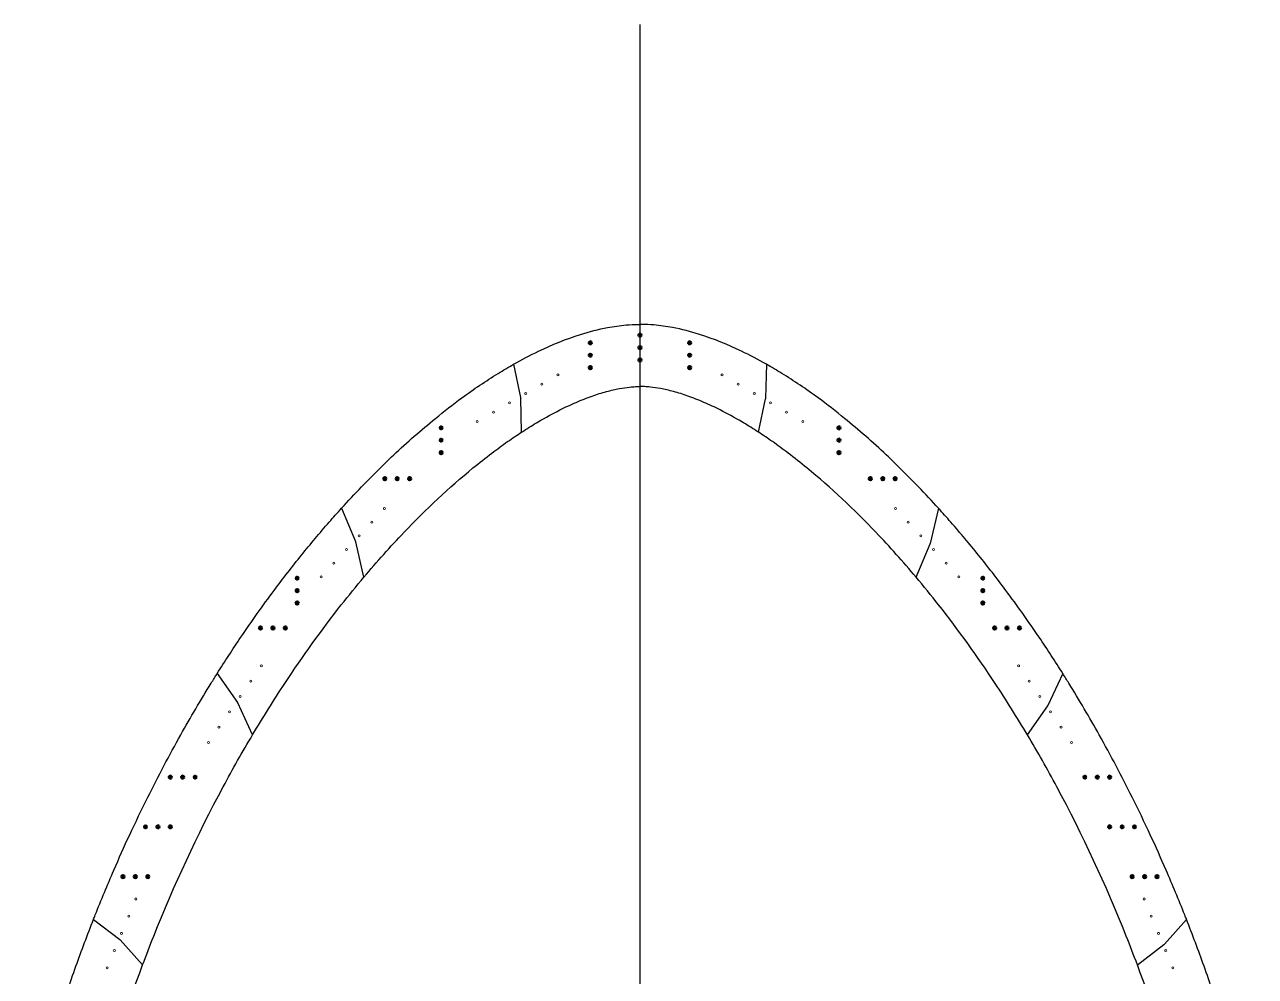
# Model space of a CAD drawing. Header units: inches. Extents: x 97 to 556, y 77 to 698.
# Drawn here: x 126.1 to 522.1, y 391.9 to 698 of the extents above; entities that cross this region are included whole.
import ezdxf

# ---------------------------------------------------------------- set-up
doc = ezdxf.new("R2010")
doc.units = ezdxf.units.IN
doc.header["$MEASUREMENT"] = 0
doc.header["$PDMODE"] = 32
doc.header["$PDSIZE"] = 1
doc.layers.add('Drilling', color=3, linetype='Continuous', lineweight=13)
doc.layers.add('Engrave', color=4, linetype='Continuous', lineweight=50)

# ---------------------------------------------------------------- blocks, each defined once
blk = doc.blocks.new('*U373')
at = {"layer": 'Engrave'}
blk.add_point((0, 0), dxfattribs=at)
blk = doc.blocks.new('*U374')
at = {"layer": 'Engrave', "color": 0, "linetype": 'ByBlock', "lineweight": -2, "transparency": 16777216}
for p in [(0, 0), (4, 0), (8, 0)]:
    blk.add_blockref('*U373', p, dxfattribs=at)
blk = doc.blocks.new('*U375')
at = {"layer": 'Engrave'}
blk.add_point((0, 0), dxfattribs=at)
blk = doc.blocks.new('*U376')
at = {"layer": 'Engrave', "color": 0, "linetype": 'ByBlock', "lineweight": -2, "transparency": 16777216}
for p in [(0, 0), (4, 0), (8, 0)]:
    blk.add_blockref('*U375', p, dxfattribs=at)
blk = doc.blocks.new('*U377')
at = {"layer": 'Engrave'}
blk.add_point((0, 0), dxfattribs=at)
blk = doc.blocks.new('*U378')
at = {"layer": 'Engrave', "color": 0, "linetype": 'ByBlock', "lineweight": -2, "transparency": 16777216}
for p in [(0, 0), (4, 0), (8, 0)]:
    blk.add_blockref('*U377', p, dxfattribs=at)
blk = doc.blocks.new('*U379')
at = {"layer": 'Engrave'}
blk.add_point((0, 0), dxfattribs=at)
blk = doc.blocks.new('*U380')
at = {"layer": 'Engrave', "color": 0, "linetype": 'ByBlock', "lineweight": -2, "transparency": 16777216}
for p in [(0, 0), (4, 0), (8, 0)]:
    blk.add_blockref('*U379', p, dxfattribs=at)
blk = doc.blocks.new('*U381')
at = {"layer": 'Engrave'}
blk.add_point((0, 0), dxfattribs=at)
blk = doc.blocks.new('*U382')
at = {"layer": 'Engrave', "color": 0, "linetype": 'ByBlock', "lineweight": -2, "transparency": 16777216}
for p in [(0, 0), (4, 0), (8, 0)]:
    blk.add_blockref('*U381', p, dxfattribs=at)
blk = doc.blocks.new('*U383')
at = {"layer": 'Engrave'}
blk.add_point((0, 0), dxfattribs=at)
blk = doc.blocks.new('*U384')
at = {"layer": 'Engrave', "color": 0, "linetype": 'ByBlock', "lineweight": -2, "transparency": 16777216}
for p in [(0, 0), (4, 0), (8, 0)]:
    blk.add_blockref('*U383', p, dxfattribs=at)
blk = doc.blocks.new('*U385')
at = {"layer": 'Engrave'}
blk.add_point((0, 0), dxfattribs=at)
blk = doc.blocks.new('*U386')
at = {"layer": 'Engrave', "color": 0, "linetype": 'ByBlock', "lineweight": -2, "transparency": 16777216}
for p in [(0, 0), (4, 0), (8, 0)]:
    blk.add_blockref('*U385', p, dxfattribs=at)
blk = doc.blocks.new('*U387')
at = {"layer": 'Engrave'}
blk.add_point((0, 0), dxfattribs=at)
blk = doc.blocks.new('*U388')
at = {"layer": 'Engrave', "color": 0, "linetype": 'ByBlock', "lineweight": -2, "transparency": 16777216}
for p in [(0, 0), (4, 0), (8, 0)]:
    blk.add_blockref('*U387', p, dxfattribs=at)
blk = doc.blocks.new('*U401')
at = {"layer": 'Engrave'}
blk.add_point((0, 0), dxfattribs=at)
blk = doc.blocks.new('*U402')
at = {"layer": 'Engrave', "color": 0, "linetype": 'ByBlock', "lineweight": -2, "transparency": 16777216}
for p in [(0, 0), (4, 0), (8, 0)]:
    blk.add_blockref('*U401', p, dxfattribs=at)
blk = doc.blocks.new('*U403')
at = {"layer": 'Engrave'}
blk.add_point((0, 0), dxfattribs=at)
blk = doc.blocks.new('*U404')
at = {"layer": 'Engrave', "color": 0, "linetype": 'ByBlock', "lineweight": -2, "transparency": 16777216}
for p in [(0, 0), (4, 0), (8, 0)]:
    blk.add_blockref('*U403', p, dxfattribs=at)
blk = doc.blocks.new('*U405')
at = {"layer": 'Engrave'}
blk.add_point((0, 0), dxfattribs=at)
blk = doc.blocks.new('*U406')
at = {"layer": 'Engrave', "color": 0, "linetype": 'ByBlock', "lineweight": -2, "transparency": 16777216}
for p in [(0, 0), (4, 0), (8, 0)]:
    blk.add_blockref('*U405', p, dxfattribs=at)
blk = doc.blocks.new('*U407')
at = {"layer": 'Engrave'}
blk.add_point((0, 0), dxfattribs=at)
blk = doc.blocks.new('*U408')
at = {"layer": 'Engrave', "color": 0, "linetype": 'ByBlock', "lineweight": -2, "transparency": 16777216}
for p in [(0, 0), (4, 0), (8, 0)]:
    blk.add_blockref('*U407', p, dxfattribs=at)
blk = doc.blocks.new('*U409')
at = {"layer": 'Engrave'}
blk.add_point((0, 0), dxfattribs=at)
blk = doc.blocks.new('*U410')
at = {"layer": 'Engrave', "color": 0, "linetype": 'ByBlock', "lineweight": -2, "transparency": 16777216}
for p in [(0, 0), (4, 0), (8, 0)]:
    blk.add_blockref('*U409', p, dxfattribs=at)
blk = doc.blocks.new('*U411')
at = {"layer": 'Engrave'}
blk.add_point((0, 0), dxfattribs=at)
blk = doc.blocks.new('*U412')
at = {"layer": 'Engrave', "color": 0, "linetype": 'ByBlock', "lineweight": -2, "transparency": 16777216}
for p in [(0, 0), (4, 0), (8, 0)]:
    blk.add_blockref('*U411', p, dxfattribs=at)
blk = doc.blocks.new('*U413')
at = {"layer": 'Engrave'}
blk.add_point((0, 0), dxfattribs=at)
blk = doc.blocks.new('*U414')
at = {"layer": 'Engrave', "color": 0, "linetype": 'ByBlock', "lineweight": -2, "transparency": 16777216}
for p in [(0, 0), (4, 0), (8, 0)]:
    blk.add_blockref('*U413', p, dxfattribs=at)
blk = doc.blocks.new('*U415')
at = {"layer": 'Engrave'}
blk.add_point((0, 0), dxfattribs=at)
blk = doc.blocks.new('*U416')
at = {"layer": 'Engrave', "color": 0, "linetype": 'ByBlock', "lineweight": -2, "transparency": 16777216}
for p in [(0, 0), (4, 0), (8, 0)]:
    blk.add_blockref('*U415', p, dxfattribs=at)
blk = doc.blocks.new('*U417')
at = {"layer": 'Engrave'}
blk.add_point((0, 0), dxfattribs=at)
blk = doc.blocks.new('*U418')
at = {"layer": 'Engrave', "color": 0, "linetype": 'ByBlock', "lineweight": -2, "transparency": 16777216}
for p in [(0, 0), (4, 0), (8, 0)]:
    blk.add_blockref('*U417', p, dxfattribs=at)
blk = doc.blocks.new('*U419')
at = {"layer": 'Engrave'}
blk.add_point((0, 0), dxfattribs=at)
blk = doc.blocks.new('*U420')
at = {"layer": 'Engrave', "color": 0, "linetype": 'ByBlock', "lineweight": -2, "transparency": 16777216}
for p in [(0, 0), (4, 0), (8, 0)]:
    blk.add_blockref('*U419', p, dxfattribs=at)

msp = doc.modelspace()

# ---------------------------------------------------------------- linework, layer by layer
for p, q in [((324.09, 247.97), (324.09, 698.04)), ((283.41, 588.79), (285.68, 578.08)), ((364.76, 588.79), (364.47, 577.84)), ((324.09, 581.63), (324.09, 581.63)), ((324.09, 581.63), (324.09, 581.63)), ((324.09, 581.63), (324.09, 581.63)), ((324.09, 581.63), (324.09, 581.63)), ((285.68, 578.08), (285.7, 577.9)), ((286, 566.95), (285.7, 577.9)), ((362.18, 566.95), (364.45, 577.66)), ((364.47, 577.84), (364.45, 577.66)), ((228.06, 542.48), (232.58, 531.79)), ((420.12, 542.48), (417.49, 531.17)), ((232.58, 531.79), (232.63, 531.62)), ((235.26, 520.32), (232.63, 531.62)), ((412.92, 520.32), (417.44, 531.01)), ((417.44, 531.01), (417.49, 531.17)), ((188.04, 489.29), (194.54, 480.01)), ((460.14, 489.29), (455.36, 479.01)), ((194.54, 480.01), (194.63, 479.86)), ((199.42, 469.58), (194.63, 479.86)), ((448.76, 469.58), (455.27, 478.86)), ((455.27, 478.86), (455.36, 479.01)), ((148.24, 410.2), (156.7, 403.73)), ((499.94, 410.2), (492.82, 402.27)), ((156.7, 403.73), (156.84, 403.61)), ((164.05, 395.59), (156.84, 403.61)), ((484.13, 395.59), (492.69, 402.15)), ((492.69, 402.15), (492.82, 402.27))]:
    msp.add_line(p, q)
for points, knots in [([(283.41, 588.79), (286.05, 590.28), (293, 593.95), (303.09, 598.08), (312.63, 600.55), (318.93, 601.45), (322.43, 601.62), (323.93, 601.63), (324.09, 601.63)], [622.618715, 622.618715, 622.618715, 622.618715, 636.946258, 659.810717, 674.032745, 683.518574, 689.884013, 690.621242, 690.621242, 690.621242, 690.621242]), ([(364.76, 588.79), (362.13, 590.28), (355.17, 593.95), (345.09, 598.08), (335.55, 600.55), (329.25, 601.45), (325.74, 601.62), (324.24, 601.63), (324.09, 601.63)], [622.618715, 622.618715, 622.618715, 622.618715, 636.946258, 659.810717, 674.032745, 683.518574, 689.884013, 690.621242, 690.621242, 690.621242, 690.621242]), ([(228.06, 542.48), (230.17, 544.8), (235.62, 550.65), (245.52, 560.47), (256.35, 569.99), (267.6, 578.74), (276.06, 584.47), (281.74, 587.84), (283.41, 588.79)], [508.266551, 508.266551, 508.266551, 508.266551, 523.124343, 546.098192, 574.296301, 591.33613, 613.541856, 622.618715, 622.618715, 622.618715, 622.618715]), ([(420.12, 542.48), (418.01, 544.8), (412.56, 550.65), (402.65, 560.47), (391.83, 569.99), (380.58, 578.74), (372.11, 584.47), (366.43, 587.84), (364.76, 588.79)], [508.266551, 508.266551, 508.266551, 508.266551, 523.124343, 546.098192, 574.296301, 591.33613, 613.541856, 622.618715, 622.618715, 622.618715, 622.618715]), ([(286, 566.95), (286.23, 567.11), (286.47, 567.26), (288.25, 568.4), (289.8, 569.36), (293.66, 571.64), (295.98, 572.91), (300.04, 574.96), (301.79, 575.78), (305.25, 577.28), (306.98, 577.96), (310.23, 579.11), (311.76, 579.59), (314.71, 580.4), (316.13, 580.73), (318.61, 581.18), (319.68, 581.34), (321.36, 581.52), (322, 581.57), (323.13, 581.62), (323.61, 581.63), (324.09, 581.63)], [607.261506, 607.261506, 607.261506, 607.261506, 608.773362, 608.773362, 618.566232, 618.566232, 633.133897, 633.133897, 644.08408, 644.08408, 655.034262, 655.034262, 664.891249, 664.891249, 674.410473, 674.410473, 681.993066, 681.993066, 686.824011, 686.824011, 690.529431, 690.529431, 690.529431, 690.529431]), ([(362.18, 566.95), (361.94, 567.11), (361.7, 567.26), (359.93, 568.4), (358.37, 569.36), (354.51, 571.64), (352.2, 572.91), (348.14, 574.96), (346.39, 575.78), (342.92, 577.28), (341.2, 577.96), (337.95, 579.11), (336.41, 579.59), (333.47, 580.4), (332.05, 580.73), (329.56, 581.18), (328.5, 581.34), (326.81, 581.52), (326.17, 581.57), (325.05, 581.62), (324.56, 581.63), (324.09, 581.63)], [607.261506, 607.261506, 607.261506, 607.261506, 608.773362, 608.773362, 618.566232, 618.566232, 633.133897, 633.133897, 644.08408, 644.08408, 655.034262, 655.034262, 664.891249, 664.891249, 674.410473, 674.410473, 681.993066, 681.993066, 686.824011, 686.824011, 690.529431, 690.529431, 690.529431, 690.529431]), ([(235.26, 520.32), (239.43, 525.27), (243.73, 530.08), (255.22, 542.12), (262.61, 549.08), (272.35, 557.07), (274.37, 558.66), (278.08, 561.48), (279.78, 562.72), (282.99, 564.96), (284.49, 565.97), (286, 566.95)], [488.834731, 488.834731, 488.834731, 488.834731, 521.332388, 521.332388, 573.084357, 573.084357, 586.459124, 586.459124, 597.616243, 597.616243, 607.261506, 607.261506, 607.261506, 607.261506]), ([(412.92, 520.32), (408.75, 525.27), (404.45, 530.08), (392.95, 542.12), (385.56, 549.08), (375.82, 557.07), (373.81, 558.66), (370.09, 561.48), (368.39, 562.72), (365.19, 564.96), (363.69, 565.97), (362.18, 566.95)], [488.834731, 488.834731, 488.834731, 488.834731, 521.332388, 521.332388, 573.084357, 573.084357, 586.459124, 586.459124, 597.616243, 597.616243, 607.261506, 607.261506, 607.261506, 607.261506]), ([(188.04, 489.29), (190.51, 493.21), (196.42, 502.27), (205.45, 515), (214.99, 527.31), (222.32, 536.05), (226.71, 540.99), (228.06, 542.48)], [403.087061, 403.087061, 403.087061, 403.087061, 425.05547, 454.280828, 476.939184, 498.796161, 508.266551, 508.266551, 508.266551, 508.266551]), ([(460.14, 489.29), (457.67, 493.21), (451.76, 502.27), (442.73, 515), (433.19, 527.31), (425.86, 536.05), (421.46, 540.99), (420.12, 542.48)], [403.087061, 403.087061, 403.087061, 403.087061, 425.05547, 454.280828, 476.939184, 498.796161, 508.266551, 508.266551, 508.266551, 508.266551]), ([(199.42, 469.58), (202.75, 475.18), (206.2, 480.69), (215.53, 494.8), (221.59, 503.25), (230.36, 514.4), (232.79, 517.39), (235.26, 520.32)], [385.542298, 385.542298, 385.542298, 385.542298, 417.82845, 417.82845, 469.580419, 469.580419, 488.834731, 488.834731, 488.834731, 488.834731]), ([(448.76, 469.58), (445.43, 475.18), (441.97, 480.69), (432.65, 494.8), (426.58, 503.25), (417.81, 514.4), (415.39, 517.39), (412.92, 520.32)], [385.542298, 385.542298, 385.542298, 385.542298, 417.82845, 417.82845, 469.580419, 469.580419, 488.834731, 488.834731, 488.834731, 488.834731]), ([(148.26, 410.25), (148.44, 410.71), (150.53, 416), (154.3, 425.1), (159.96, 437.71), (166.98, 452.31), (175.62, 468.65), (183.34, 481.77), (187.39, 488.26), (188.04, 489.29)], [263.235814, 263.235814, 263.235814, 263.235814, 265.594563, 290.163787, 309.86406, 331.024588, 366.882337, 397.32899, 403.087061, 403.087061, 403.087061, 403.087061]), ([(499.92, 410.25), (499.74, 410.71), (497.65, 416), (493.87, 425.1), (488.21, 437.71), (481.19, 452.31), (472.56, 468.65), (464.84, 481.77), (460.79, 488.26), (460.14, 489.29)], [263.235814, 263.235814, 263.235814, 263.235814, 265.594563, 290.163787, 309.86406, 331.024588, 366.882337, 397.32899, 403.087061, 403.087061, 403.087061, 403.087061]), ([(164.05, 395.59), (165.21, 398.68), (166.4, 401.75), (174.17, 421.27), (181.62, 437.35), (193.01, 458.53), (196.15, 464.1), (199.42, 469.58)], [250.322809, 250.322809, 250.322809, 250.322809, 266.578982, 266.578982, 353.921082, 353.921082, 385.542298, 385.542298, 385.542298, 385.542298]), ([(484.13, 395.59), (482.97, 398.68), (481.78, 401.75), (474, 421.27), (466.55, 437.35), (455.17, 458.53), (452.02, 464.1), (448.76, 469.58)], [250.322809, 250.322809, 250.322809, 250.322809, 266.578982, 266.578982, 353.921082, 353.921082, 385.542298, 385.542298, 385.542298, 385.542298]), ([(126.07, 339.09), (126.75, 341.99), (128.85, 350.58), (132.44, 363.87), (137.25, 379.67), (142.39, 394.85), (146.29, 405.25), (148.26, 410.25)], [145.504957, 145.504957, 145.504957, 145.504957, 159.618359, 187.36722, 210.65806, 237.827854, 263.235814, 263.235814, 263.235814, 263.235814]), ([(522.1, 339.09), (521.42, 341.99), (519.33, 350.58), (515.73, 363.87), (510.92, 379.67), (505.78, 394.85), (501.88, 405.25), (499.92, 410.25)], [145.504957, 145.504957, 145.504957, 145.504957, 159.618359, 187.36722, 210.65806, 237.827854, 263.235814, 263.235814, 263.235814, 263.235814]), ([(144.62, 330.54), (146.44, 338.55), (148.45, 346.52), (154.52, 368.35), (158.99, 382.08), (164.05, 395.59)], [138.808561, 138.808561, 138.808561, 138.808561, 179.236882, 179.236882, 250.322809, 250.322809, 250.322809, 250.322809]), ([(503.55, 330.54), (501.74, 338.55), (499.73, 346.52), (493.66, 368.35), (489.19, 382.08), (484.13, 395.59)], [138.808561, 138.808561, 138.808561, 138.808561, 179.236882, 179.236882, 250.322809, 250.322809, 250.322809, 250.322809])]:
    msp.add_open_spline(points, degree=3, knots=knots)
at = {"layer": 'Drilling'}
for centre, radius in [((292.5, 582.37), 0.323), ((297.7, 585.37), 0.323), ((350.48, 585.37), 0.323), ((355.68, 582.37), 0.323), ((287.3, 579.37), 0.323), ((360.87, 579.37), 0.323), ((282.11, 576.37), 0.323), ((366.07, 576.37), 0.323), ((271.71, 570.37), 0.323), ((276.91, 573.37), 0.323), ((371.26, 573.37), 0.323), ((376.46, 570.37), 0.323), ((241.83, 542.42), 0.322), ((406.34, 542.42), 0.322), ((237.76, 538.01), 0.322), ((410.41, 538.01), 0.322), ((233.69, 533.6), 0.322), ((414.48, 533.6), 0.322), ((229.62, 529.19), 0.322), ((418.55, 529.19), 0.322), ((225.55, 524.79), 0.322), ((422.62, 524.79), 0.322), ((221.48, 520.38), 0.322), ((426.69, 520.38), 0.322), ((202.24, 491.78), 0.323), ((445.93, 491.78), 0.323), ((198.84, 486.84), 0.323), ((449.34, 486.84), 0.323), ((195.43, 481.9), 0.323), ((452.75, 481.9), 0.323), ((192.02, 476.96), 0.323), ((456.15, 476.96), 0.323), ((188.61, 472.03), 0.323), ((459.56, 472.03), 0.323), ((185.21, 467.09), 0.323), ((462.97, 467.09), 0.323), ((161.89, 416.77), 0.323), ((486.28, 416.77), 0.323), ((159.57, 411.24), 0.323), ((488.6, 411.24), 0.323), ((157.25, 405.71), 0.323), ((490.92, 405.71), 0.323), ((154.94, 400.17), 0.323), ((493.24, 400.17), 0.323), ((152.62, 394.64), 0.323), ((495.56, 394.64), 0.323)]:
    msp.add_circle(centre, radius, dxfattribs=at)

# ---------------------------------------------------------------- block references
at = {"layer": 'Engrave', "xscale": -1, "rotation": 270.0000000000482}
for name, p in [('*U388', (324.09, 590.13)), ('*U382', (308.09, 587.69)), ('*U384', (260.09, 560.35)), ('*U386', (213.76, 511.97))]:
    msp.add_blockref(name, p, dxfattribs=at)
at = {"layer": 'Engrave', "rotation": 89.99999999995183}
for name, p in [('*U410', (340.09, 587.69)), ('*U412', (388.09, 560.35)), ('*U414', (434.42, 511.97))]:
    msp.add_blockref(name, p, dxfattribs=at)
at = {"layer": 'Engrave', "xscale": -1}
for name, p in [('*U380', (249.97, 551.97)), ('*U378', (209.97, 503.97)), ('*U376', (180.94, 455.97)), ('*U374', (172.96, 439.97)), ('*U416', (165.7, 423.97)), ('*U418', (165.7, 423.97))]:
    msp.add_blockref(name, p, dxfattribs=at)
at = {"layer": 'Engrave'}
for name, p in [('*U408', (398.21, 551.97)), ('*U406', (438.2, 503.97)), ('*U404', (467.24, 455.97)), ('*U402', (475.22, 439.97)), ('*U420', (482.47, 423.97))]:
    msp.add_blockref(name, p, dxfattribs=at)

doc.saveas('drawing.dxf')
